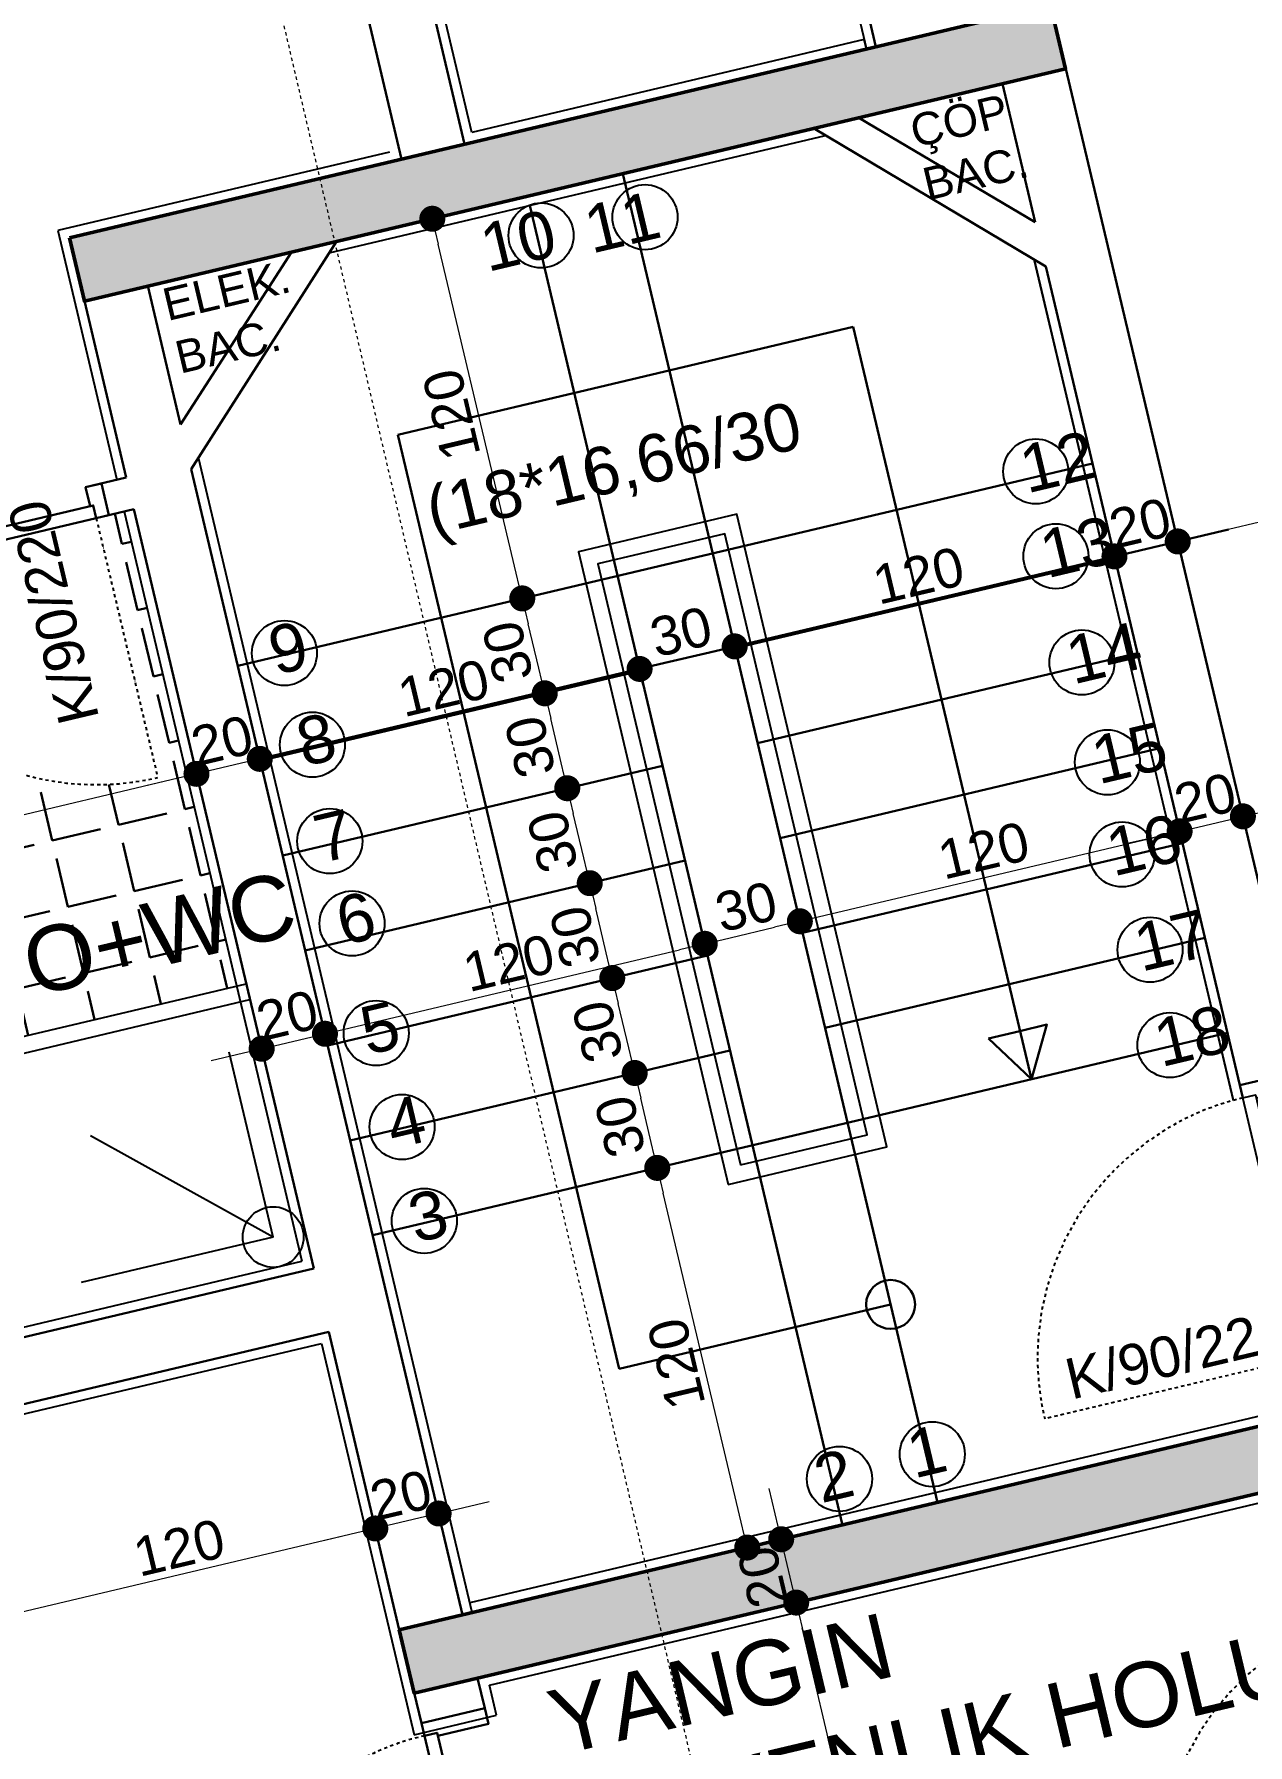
# Model space of a CAD drawing. Header units: millimetres. Extents: x 38129 to 72024, y -56282 to 16512.
# Drawn here: x 40823.5 to 40860.9, y -44534.9 to -44482.3 of the extents above; entities that cross this region are included whole.
import ezdxf

# ---------------------------------------------------------------- set-up
doc = ezdxf.new("R2010")
doc.units = ezdxf.units.MM
doc.linetypes.add('HIDDEN', pattern=[0.375, 0.25, -0.125])
for name, color, linetype, lineweight in [('COLUMN4', 3, 'Continuous', 50), ('DIŞÖLÇÜ', 37, 'Continuous', 0), ('DUVAR', 255, 'Continuous', 30), ('KAPI', 4, 'Continuous', 30), ('M', 210, 'Continuous', 30), ('mahal', 7, 'Continuous', 5), ('pencere+KAPI', 1, 'Continuous', 0), ('TARAMA', 252, 'Continuous', 0), ('ölçü İÇ', 31, 'Continuous', 0)]:
    doc.layers.add(name, color=color, linetype=linetype, lineweight=lineweight)
for name, color, linetype in [('HIDDEN', 1, 'HIDDEN'), ('sıva', 41, 'Continuous'), ('tefriş', 42, 'Continuous')]:
    doc.layers.add(name, color=color, linetype=linetype)
doc.styles.add('icdisolcu_yazi', font='arial.ttf')
doc.styles.get("Standard").update_dxf_attribs({"font": 'arial.ttf'})
doc.styles.add('style1', font='arial.ttf')
doc.dimstyles.new('İç Ölçü', dxfattribs={"dimtxt": 12, "dimasz": 8, "dimexe": 5, "dimexo": 0, "dimgap": 2, "dimtad": 1, "dimdec": 0, "dimzin": 12, "dimdsep": 46, "dimtxsty": 'icdisolcu_yazi', "dimblk": 'DOT', "dimcen": 8, "dimdle": 5, "dimclrd": 256, "dimclre": 256, "dimclrt": 7, "dimadec": 0, "dimazin": 3, "dimtfac": 1, "dimtdec": 0, "dimtix": 1, "dimtmove": 2, "dimatfit": 3, "dimldrblk": 'DOT', "dimfxl": 0, "dimtolj": 1, "dimtzin": 0, "dimlwd": -1, "dimlwe": -1, "dimarcsym": 0})

# ---------------------------------------------------------------- blocks, each defined once
blk = doc.blocks.new('*U12')
for p, q in [((4, 0), (0, 0)), ((86, 0), (90, 0))]:
    blk.add_line(p, q)
blk.add_lwpolyline([(4, 0), (86, 0), (86, -4), (4, -4)], close=True)
for points in [[(0, -20), (5, -20), (5, -4)], [(90, -20), (85, -20), (85, -4)]]:
    blk.add_lwpolyline(points)
at = {"layer": 'DUVAR'}
for p, q in [((0, 0), (0, -20)), ((90, 0), (90, -20))]:
    blk.add_line(p, q, dxfattribs=at)
at = {"layer": 'HIDDEN'}
blk.add_line((4, 0), (4, 82), dxfattribs=at)
blk.add_arc((4, 0), 82, 360, 90, dxfattribs=at)
blk = doc.blocks.new('_Dot')
at = {"color": 0, "lineweight": -2}
blk.add_line((-0.5, 0), (-1, 0), dxfattribs=at)
at = {"color": 0, "lineweight": 30, "const_width": 0.5}
blk.add_lwpolyline([(-0.25, 0, 1), (0.25, 0, 1)], format="xyb", close=True, dxfattribs=at)
blk = doc.blocks.new('*D180')
at = {"layer": 'Defpoints', "color": 0, "transparency": 16777216}
for p in [(37392.48, -18813.76), (37392.48, -18813.76), (37392.48, -18973.76)]:
    blk.add_point(p, dxfattribs=at)
at = {"layer": 'ölçü İÇ', "transparency": 16777216}
for p, q in [((37392.48, -18813.76), (37397.48, -18813.76)), ((37392.48, -18973.76), (37397.48, -18973.76))]:
    blk.add_line(p, q, dxfattribs=at)
at = {"layer": 'ölçü İÇ', "linetype": 'Continuous', "transparency": 16777216}
blk.add_line((37392.48, -18965.76), (37392.48, -18821.76), dxfattribs=at)
at = {"layer": 'ölçü İÇ', "transparency": 16777216, "xscale": 8, "yscale": 8, "zscale": 8}
for p, rotation in [((37392.48, -18813.76), 90), ((37392.48, -18973.76), 270)]:
    blk.add_blockref('_Dot', p, dxfattribs=dict(at, rotation=rotation))
at = {"layer": 'ölçü İÇ', "color": 7, "transparency": 16777216, "insert": (37384.36, -18893.76), "char_height": 12, "attachment_point": 5, "rotation": 90, "style": 'icdisolcu_yazi'}
blk.add_mtext('\\A1;160', dxfattribs=at)
blk = doc.blocks.new('*D181')
at = {"layer": 'Defpoints', "color": 0, "transparency": 16777216}
for p in [(37350.76, -18793.76), (37392.48, -18793.76), (37392.48, -18813.76)]:
    blk.add_point(p, dxfattribs=at)
at = {"layer": 'ölçü İÇ', "linetype": 'Continuous', "transparency": 16777216}
for p, q in [((37392.48, -18785.76), (37392.48, -18777.76)), ((37392.48, -18813.76), (37392.48, -18793.76)), ((37392.48, -18821.76), (37392.48, -18829.76))]:
    blk.add_line(p, q, dxfattribs=at)
at = {"layer": 'ölçü İÇ', "transparency": 16777216}
for p, q in [((37387.48, -18793.76), (37397.48, -18793.76)), ((37392.48, -18813.76), (37397.48, -18813.76))]:
    blk.add_line(p, q, dxfattribs=at)
at = {"layer": 'ölçü İÇ', "transparency": 16777216, "xscale": 8, "yscale": 8, "zscale": 8}
for p, rotation in [((37392.48, -18793.76), 270), ((37392.48, -18813.76), 90)]:
    blk.add_blockref('_Dot', p, dxfattribs=dict(at, rotation=rotation))
at = {"layer": 'ölçü İÇ', "color": 7, "transparency": 16777216, "insert": (37384.36, -18803.76), "char_height": 12, "attachment_point": 5, "rotation": 90, "style": 'icdisolcu_yazi'}
blk.add_mtext('\\A1;20', dxfattribs=at)
blk = doc.blocks.new('*D224')
at = {"layer": 'Defpoints', "color": 0, "transparency": 16777216}
for p in [(37291.81, -18750.03), (37271.81, -18752.05), (37271.81, -18761.76)]:
    blk.add_point(p, dxfattribs=at)
at = {"layer": 'ölçü İÇ', "transparency": 16777216}
for p, q in [((37271.81, -18756.76), (37271.81, -18766.76)), ((37291.81, -18756.76), (37291.81, -18766.76))]:
    blk.add_line(p, q, dxfattribs=at)
at = {"layer": 'ölçü İÇ', "linetype": 'Continuous', "transparency": 16777216}
for p, q in [((37263.81, -18761.76), (37255.81, -18761.76)), ((37291.81, -18761.76), (37271.81, -18761.76)), ((37299.81, -18761.76), (37307.81, -18761.76))]:
    blk.add_line(p, q, dxfattribs=at)
at = {"layer": 'ölçü İÇ', "transparency": 16777216, "xscale": 8, "yscale": 8, "zscale": 8}
blk.add_blockref('_Dot', (37271.81, -18761.76), dxfattribs=at)
at = {"layer": 'ölçü İÇ', "transparency": 16777216, "xscale": 8, "yscale": 8, "zscale": 8, "rotation": 180}
blk.add_blockref('_Dot', (37291.81, -18761.76), dxfattribs=at)
at = {"layer": 'ölçü İÇ', "color": 7, "transparency": 16777216, "insert": (37281.81, -18753.63), "char_height": 12, "attachment_point": 5, "style": 'icdisolcu_yazi'}
blk.add_mtext('\\A1;20', dxfattribs=at)
blk = doc.blocks.new('*D225')
at = {"layer": 'Defpoints', "color": 0, "transparency": 16777216}
for p in [(37271.81, -18752.05), (37151.66, -18761.76), (37151.66, -18761.76)]:
    blk.add_point(p, dxfattribs=at)
at = {"layer": 'ölçü İÇ', "transparency": 16777216}
for p, q in [((37151.66, -18761.76), (37151.66, -18756.76)), ((37271.81, -18756.76), (37271.81, -18766.76))]:
    blk.add_line(p, q, dxfattribs=at)
at = {"layer": 'ölçü İÇ', "linetype": 'Continuous', "transparency": 16777216}
blk.add_line((37263.81, -18761.76), (37159.66, -18761.76), dxfattribs=at)
at = {"layer": 'ölçü İÇ', "transparency": 16777216, "xscale": 8, "yscale": 8, "zscale": 8, "rotation": 180}
blk.add_blockref('_Dot', (37151.66, -18761.76), dxfattribs=at)
at = {"layer": 'ölçü İÇ', "transparency": 16777216, "xscale": 8, "yscale": 8, "zscale": 8}
blk.add_blockref('_Dot', (37271.81, -18761.76), dxfattribs=at)
at = {"layer": 'ölçü İÇ', "color": 7, "transparency": 16777216, "insert": (37211.73, -18753.63), "char_height": 12, "attachment_point": 5, "style": 'icdisolcu_yazi'}
blk.add_mtext('\\A1;120', dxfattribs=at)
blk = doc.blocks.new('*D229')
at = {"layer": 'Defpoints', "color": 0, "transparency": 16777216}
for p in [(37271.81, -18523.24), (37291.81, -18523.76), (37271.81, -18526.67)]:
    blk.add_point(p, dxfattribs=at)
at = {"layer": 'ölçü İÇ', "transparency": 16777216}
for p, q in [((37271.81, -18526.67), (37271.81, -18518.24)), ((37291.81, -18523.76), (37291.81, -18518.24))]:
    blk.add_line(p, q, dxfattribs=at)
at = {"layer": 'ölçü İÇ', "linetype": 'Continuous', "transparency": 16777216}
for p, q in [((37263.81, -18523.24), (37255.81, -18523.24)), ((37291.81, -18523.24), (37271.81, -18523.24)), ((37299.81, -18523.24), (37307.81, -18523.24))]:
    blk.add_line(p, q, dxfattribs=at)
at = {"layer": 'ölçü İÇ', "transparency": 16777216, "xscale": 8, "yscale": 8, "zscale": 8}
blk.add_blockref('_Dot', (37271.81, -18523.24), dxfattribs=at)
at = {"layer": 'ölçü İÇ', "transparency": 16777216, "xscale": 8, "yscale": 8, "zscale": 8, "rotation": 180}
blk.add_blockref('_Dot', (37291.81, -18523.24), dxfattribs=at)
at = {"layer": 'ölçü İÇ', "color": 7, "transparency": 16777216, "insert": (37281.81, -18515.11), "char_height": 12, "attachment_point": 5, "style": 'icdisolcu_yazi'}
blk.add_mtext('\\A1;20', dxfattribs=at)
blk = doc.blocks.new('*D230')
at = {"layer": 'Defpoints', "color": 0, "transparency": 16777216}
for p in [(36871.66, -18523.24), (37271.81, -18526.67), (36871.66, -18557.08)]:
    blk.add_point(p, dxfattribs=at)
at = {"layer": 'ölçü İÇ', "transparency": 16777216}
for p, q in [((36871.66, -18528.24), (36871.66, -18518.24)), ((37271.81, -18526.67), (37271.81, -18518.24))]:
    blk.add_line(p, q, dxfattribs=at)
at = {"layer": 'ölçü İÇ', "linetype": 'Continuous', "transparency": 16777216}
blk.add_line((37263.81, -18523.24), (36879.66, -18523.24), dxfattribs=at)
at = {"layer": 'ölçü İÇ', "transparency": 16777216, "xscale": 8, "yscale": 8, "zscale": 8, "rotation": 180}
blk.add_blockref('_Dot', (36871.66, -18523.24), dxfattribs=at)
at = {"layer": 'ölçü İÇ', "transparency": 16777216, "xscale": 8, "yscale": 8, "zscale": 8}
blk.add_blockref('_Dot', (37271.81, -18523.24), dxfattribs=at)
at = {"layer": 'ölçü İÇ', "color": 7, "transparency": 16777216, "insert": (37071.74, -18515.11), "char_height": 12, "attachment_point": 5, "style": 'icdisolcu_yazi'}
blk.add_mtext('\\A1;400', dxfattribs=at)
blk = doc.blocks.new('*D121')
at = {"layer": 'Defpoints', "color": 0, "transparency": 16777216}
for p in [(37381.72, -18673.83), (37381.72, -18673.83), (37381.72, -18793.83)]:
    blk.add_point(p, dxfattribs=at)
at = {"layer": 'ölçü İÇ', "transparency": 16777216}
for p, q in [((37381.72, -18673.83), (37386.72, -18673.83)), ((37381.72, -18793.83), (37386.72, -18793.83))]:
    blk.add_line(p, q, dxfattribs=at)
at = {"layer": 'ölçü İÇ', "linetype": 'Continuous', "transparency": 16777216}
blk.add_line((37381.72, -18785.83), (37381.72, -18681.83), dxfattribs=at)
at = {"layer": 'ölçü İÇ', "transparency": 16777216, "xscale": 8, "yscale": 8, "zscale": 8}
for p, rotation in [((37381.72, -18673.83), 90), ((37381.72, -18793.83), 270)]:
    blk.add_blockref('_Dot', p, dxfattribs=dict(at, rotation=rotation))
at = {"layer": 'ölçü İÇ', "color": 7, "transparency": 16777216, "insert": (37373.59, -18733.83), "char_height": 12, "attachment_point": 5, "rotation": 90, "style": 'icdisolcu_yazi'}
blk.add_mtext('\\A1;120', dxfattribs=at)
blk = doc.blocks.new('*D122')
at = {"layer": 'Defpoints', "color": 0, "transparency": 16777216}
for p in [(37381.72, -18643.83), (37381.72, -18643.83), (37381.72, -18673.83)]:
    blk.add_point(p, dxfattribs=at)
at = {"layer": 'ölçü İÇ', "transparency": 16777216}
for p, q in [((37381.72, -18643.83), (37386.72, -18643.83)), ((37381.72, -18673.83), (37386.72, -18673.83))]:
    blk.add_line(p, q, dxfattribs=at)
at = {"layer": 'ölçü İÇ', "linetype": 'Continuous', "transparency": 16777216}
blk.add_line((37381.72, -18665.83), (37381.72, -18651.83), dxfattribs=at)
at = {"layer": 'ölçü İÇ', "transparency": 16777216, "xscale": 8, "yscale": 8, "zscale": 8}
for p, rotation in [((37381.72, -18643.83), 90), ((37381.72, -18673.83), 270)]:
    blk.add_blockref('_Dot', p, dxfattribs=dict(at, rotation=rotation))
at = {"layer": 'ölçü İÇ', "color": 7, "transparency": 16777216, "insert": (37373.59, -18658.83), "char_height": 12, "attachment_point": 5, "rotation": 90, "style": 'icdisolcu_yazi'}
blk.add_mtext('\\A1;30', dxfattribs=at)
blk = doc.blocks.new('*D123')
at = {"layer": 'Defpoints', "color": 0, "transparency": 16777216}
for p in [(37381.72, -18613.83), (37381.72, -18613.83), (37381.72, -18643.83)]:
    blk.add_point(p, dxfattribs=at)
at = {"layer": 'ölçü İÇ', "transparency": 16777216}
for p, q in [((37381.72, -18613.83), (37386.72, -18613.83)), ((37381.72, -18643.83), (37386.72, -18643.83))]:
    blk.add_line(p, q, dxfattribs=at)
at = {"layer": 'ölçü İÇ', "linetype": 'Continuous', "transparency": 16777216}
blk.add_line((37381.72, -18635.83), (37381.72, -18621.83), dxfattribs=at)
at = {"layer": 'ölçü İÇ', "transparency": 16777216, "xscale": 8, "yscale": 8, "zscale": 8}
for p, rotation in [((37381.72, -18613.83), 90), ((37381.72, -18643.83), 270)]:
    blk.add_blockref('_Dot', p, dxfattribs=dict(at, rotation=rotation))
at = {"layer": 'ölçü İÇ', "color": 7, "transparency": 16777216, "insert": (37373.59, -18628.83), "char_height": 12, "attachment_point": 5, "rotation": 90, "style": 'icdisolcu_yazi'}
blk.add_mtext('\\A1;30', dxfattribs=at)
blk = doc.blocks.new('*D124')
at = {"layer": 'Defpoints', "color": 0, "transparency": 16777216}
for p in [(37381.72, -18583.83), (37381.72, -18583.83), (37381.72, -18613.83)]:
    blk.add_point(p, dxfattribs=at)
at = {"layer": 'ölçü İÇ', "transparency": 16777216}
for p, q in [((37381.72, -18583.83), (37386.72, -18583.83)), ((37381.72, -18613.83), (37386.72, -18613.83))]:
    blk.add_line(p, q, dxfattribs=at)
at = {"layer": 'ölçü İÇ', "linetype": 'Continuous', "transparency": 16777216}
blk.add_line((37381.72, -18605.83), (37381.72, -18591.83), dxfattribs=at)
at = {"layer": 'ölçü İÇ', "transparency": 16777216, "xscale": 8, "yscale": 8, "zscale": 8}
for p, rotation in [((37381.72, -18583.83), 90), ((37381.72, -18613.83), 270)]:
    blk.add_blockref('_Dot', p, dxfattribs=dict(at, rotation=rotation))
at = {"layer": 'ölçü İÇ', "color": 7, "transparency": 16777216, "insert": (37373.59, -18598.83), "char_height": 12, "attachment_point": 5, "rotation": 90, "style": 'icdisolcu_yazi'}
blk.add_mtext('\\A1;30', dxfattribs=at)
blk = doc.blocks.new('*D125')
at = {"layer": 'Defpoints', "color": 0, "transparency": 16777216}
for p in [(37381.72, -18553.83), (37381.72, -18553.83), (37381.72, -18583.83)]:
    blk.add_point(p, dxfattribs=at)
at = {"layer": 'ölçü İÇ', "transparency": 16777216}
for p, q in [((37381.72, -18553.83), (37386.72, -18553.83)), ((37381.72, -18583.83), (37386.72, -18583.83))]:
    blk.add_line(p, q, dxfattribs=at)
at = {"layer": 'ölçü İÇ', "linetype": 'Continuous', "transparency": 16777216}
blk.add_line((37381.72, -18575.83), (37381.72, -18561.83), dxfattribs=at)
at = {"layer": 'ölçü İÇ', "transparency": 16777216, "xscale": 8, "yscale": 8, "zscale": 8}
for p, rotation in [((37381.72, -18553.83), 90), ((37381.72, -18583.83), 270)]:
    blk.add_blockref('_Dot', p, dxfattribs=dict(at, rotation=rotation))
at = {"layer": 'ölçü İÇ', "color": 7, "transparency": 16777216, "insert": (37373.59, -18568.83), "char_height": 12, "attachment_point": 5, "rotation": 90, "style": 'icdisolcu_yazi'}
blk.add_mtext('\\A1;30', dxfattribs=at)
blk = doc.blocks.new('*D126')
at = {"layer": 'Defpoints', "color": 0, "transparency": 16777216}
for p in [(37381.72, -18523.83), (37381.72, -18523.83), (37381.72, -18553.83)]:
    blk.add_point(p, dxfattribs=at)
at = {"layer": 'ölçü İÇ', "transparency": 16777216}
for p, q in [((37381.72, -18523.83), (37386.72, -18523.83)), ((37381.72, -18553.83), (37386.72, -18553.83))]:
    blk.add_line(p, q, dxfattribs=at)
at = {"layer": 'ölçü İÇ', "linetype": 'Continuous', "transparency": 16777216}
blk.add_line((37381.72, -18545.83), (37381.72, -18531.83), dxfattribs=at)
at = {"layer": 'ölçü İÇ', "transparency": 16777216, "xscale": 8, "yscale": 8, "zscale": 8}
for p, rotation in [((37381.72, -18523.83), 90), ((37381.72, -18553.83), 270)]:
    blk.add_blockref('_Dot', p, dxfattribs=dict(at, rotation=rotation))
at = {"layer": 'ölçü İÇ', "color": 7, "transparency": 16777216, "insert": (37373.59, -18538.83), "char_height": 12, "attachment_point": 5, "rotation": 90, "style": 'icdisolcu_yazi'}
blk.add_mtext('\\A1;30', dxfattribs=at)
blk = doc.blocks.new('*D127')
at = {"layer": 'Defpoints', "color": 0, "transparency": 16777216}
for p in [(37381.72, -18493.83), (37381.72, -18493.83), (37381.72, -18523.83)]:
    blk.add_point(p, dxfattribs=at)
at = {"layer": 'ölçü İÇ', "transparency": 16777216}
for p, q in [((37381.72, -18493.83), (37386.72, -18493.83)), ((37381.72, -18523.83), (37386.72, -18523.83))]:
    blk.add_line(p, q, dxfattribs=at)
at = {"layer": 'ölçü İÇ', "linetype": 'Continuous', "transparency": 16777216}
blk.add_line((37381.72, -18515.83), (37381.72, -18501.83), dxfattribs=at)
at = {"layer": 'ölçü İÇ', "transparency": 16777216, "xscale": 8, "yscale": 8, "zscale": 8}
for p, rotation in [((37381.72, -18493.83), 90), ((37381.72, -18523.83), 270)]:
    blk.add_blockref('_Dot', p, dxfattribs=dict(at, rotation=rotation))
at = {"layer": 'ölçü İÇ', "color": 7, "transparency": 16777216, "insert": (37373.59, -18508.83), "char_height": 12, "attachment_point": 5, "rotation": 90, "style": 'icdisolcu_yazi'}
blk.add_mtext('\\A1;30', dxfattribs=at)
blk = doc.blocks.new('*D128')
at = {"layer": 'Defpoints', "color": 0, "transparency": 16777216}
for p in [(37381.72, -18373.83), (37381.72, -18373.83), (37381.72, -18493.83)]:
    blk.add_point(p, dxfattribs=at)
at = {"layer": 'ölçü İÇ', "transparency": 16777216}
for p, q in [((37381.72, -18373.83), (37386.72, -18373.83)), ((37381.72, -18493.83), (37386.72, -18493.83))]:
    blk.add_line(p, q, dxfattribs=at)
at = {"layer": 'ölçü İÇ', "linetype": 'Continuous', "transparency": 16777216}
blk.add_line((37381.72, -18485.83), (37381.72, -18381.83), dxfattribs=at)
at = {"layer": 'ölçü İÇ', "transparency": 16777216, "xscale": 8, "yscale": 8, "zscale": 8}
for p, rotation in [((37381.72, -18373.83), 90), ((37381.72, -18493.83), 270)]:
    blk.add_blockref('_Dot', p, dxfattribs=dict(at, rotation=rotation))
at = {"layer": 'ölçü İÇ', "color": 7, "transparency": 16777216, "insert": (37373.59, -18433.83), "char_height": 12, "attachment_point": 5, "rotation": 90, "style": 'icdisolcu_yazi'}
blk.add_mtext('\\A1;120', dxfattribs=at)
blk = doc.blocks.new('*D129')
at = {"layer": 'Defpoints', "color": 0, "transparency": 16777216}
for p in [(37271.82, -18610.13), (37291.82, -18610.13), (37291.82, -18610.13)]:
    blk.add_point(p, dxfattribs=at)
at = {"layer": 'ölçü İÇ', "transparency": 16777216}
for p, q in [((37291.82, -18610.13), (37291.82, -18605.13)), ((37271.82, -18610.13), (37271.82, -18615.13))]:
    blk.add_line(p, q, dxfattribs=at)
at = {"layer": 'ölçü İÇ', "linetype": 'Continuous', "transparency": 16777216}
for p, q in [((37263.82, -18610.13), (37255.82, -18610.13)), ((37271.82, -18610.13), (37291.82, -18610.13)), ((37299.82, -18610.13), (37307.82, -18610.13))]:
    blk.add_line(p, q, dxfattribs=at)
at = {"layer": 'ölçü İÇ', "transparency": 16777216, "xscale": 8, "yscale": 8, "zscale": 8}
blk.add_blockref('_Dot', (37271.82, -18610.13), dxfattribs=at)
at = {"layer": 'ölçü İÇ', "transparency": 16777216, "xscale": 8, "yscale": 8, "zscale": 8, "rotation": 180}
blk.add_blockref('_Dot', (37291.82, -18610.13), dxfattribs=at)
at = {"layer": 'ölçü İÇ', "color": 7, "transparency": 16777216, "insert": (37281.82, -18602), "char_height": 12, "attachment_point": 5, "style": 'icdisolcu_yazi'}
blk.add_mtext('\\A1;20', dxfattribs=at)
blk = doc.blocks.new('*D130')
at = {"layer": 'Defpoints', "color": 0, "transparency": 16777216}
for p in [(37291.82, -18610.13), (37411.82, -18610.13), (37411.82, -18610.13)]:
    blk.add_point(p, dxfattribs=at)
at = {"layer": 'ölçü İÇ', "transparency": 16777216}
for p, q in [((37291.82, -18610.13), (37291.82, -18615.13)), ((37411.82, -18610.13), (37411.82, -18615.13))]:
    blk.add_line(p, q, dxfattribs=at)
at = {"layer": 'ölçü İÇ', "linetype": 'Continuous', "transparency": 16777216}
blk.add_line((37299.82, -18610.13), (37403.82, -18610.13), dxfattribs=at)
at = {"layer": 'ölçü İÇ', "transparency": 16777216, "xscale": 8, "yscale": 8, "zscale": 8, "rotation": 180}
blk.add_blockref('_Dot', (37291.82, -18610.13), dxfattribs=at)
at = {"layer": 'ölçü İÇ', "transparency": 16777216, "xscale": 8, "yscale": 8, "zscale": 8}
blk.add_blockref('_Dot', (37411.82, -18610.13), dxfattribs=at)
at = {"layer": 'ölçü İÇ', "color": 7, "transparency": 16777216, "insert": (37351.82, -18602), "char_height": 12, "attachment_point": 5, "style": 'icdisolcu_yazi'}
blk.add_mtext('\\A1;120', dxfattribs=at)
blk = doc.blocks.new('*D131')
at = {"layer": 'Defpoints', "color": 0, "transparency": 16777216}
for p in [(37411.82, -18610.13), (37441.88, -18610.13), (37441.88, -18610.13)]:
    blk.add_point(p, dxfattribs=at)
at = {"layer": 'ölçü İÇ', "transparency": 16777216}
for p, q in [((37411.82, -18610.13), (37411.82, -18615.13)), ((37441.88, -18610.13), (37441.88, -18615.13))]:
    blk.add_line(p, q, dxfattribs=at)
at = {"layer": 'ölçü İÇ', "linetype": 'Continuous', "transparency": 16777216}
blk.add_line((37419.82, -18610.13), (37433.88, -18610.13), dxfattribs=at)
at = {"layer": 'ölçü İÇ', "transparency": 16777216, "xscale": 8, "yscale": 8, "zscale": 8, "rotation": 180}
blk.add_blockref('_Dot', (37411.82, -18610.13), dxfattribs=at)
at = {"layer": 'ölçü İÇ', "transparency": 16777216, "xscale": 8, "yscale": 8, "zscale": 8}
blk.add_blockref('_Dot', (37441.88, -18610.13), dxfattribs=at)
at = {"layer": 'ölçü İÇ', "color": 7, "transparency": 16777216, "insert": (37426.85, -18602), "char_height": 12, "attachment_point": 5, "style": 'icdisolcu_yazi'}
blk.add_mtext('\\A1;30', dxfattribs=at)
blk = doc.blocks.new('*D132')
at = {"layer": 'Defpoints', "color": 0, "transparency": 16777216}
for p in [(37441.88, -18610.13), (37561.88, -18610.13), (37561.88, -18610.13)]:
    blk.add_point(p, dxfattribs=at)
at = {"layer": 'ölçü İÇ', "transparency": 16777216}
for p, q in [((37561.88, -18610.13), (37561.88, -18605.13)), ((37441.88, -18610.13), (37441.88, -18615.13))]:
    blk.add_line(p, q, dxfattribs=at)
at = {"layer": 'ölçü İÇ', "linetype": 'Continuous', "transparency": 16777216}
blk.add_line((37449.88, -18610.13), (37553.88, -18610.13), dxfattribs=at)
at = {"layer": 'ölçü İÇ', "transparency": 16777216, "xscale": 8, "yscale": 8, "zscale": 8, "rotation": 180}
blk.add_blockref('_Dot', (37441.88, -18610.13), dxfattribs=at)
at = {"layer": 'ölçü İÇ', "transparency": 16777216, "xscale": 8, "yscale": 8, "zscale": 8}
blk.add_blockref('_Dot', (37561.88, -18610.13), dxfattribs=at)
at = {"layer": 'ölçü İÇ', "color": 7, "transparency": 16777216, "insert": (37501.88, -18602), "char_height": 12, "attachment_point": 5, "style": 'icdisolcu_yazi'}
blk.add_mtext('\\A1;120', dxfattribs=at)
blk = doc.blocks.new('*D133')
at = {"layer": 'Defpoints', "color": 0, "transparency": 16777216}
for p in [(37561.88, -18610.13), (37581.88, -18610.13), (37581.88, -18610.13)]:
    blk.add_point(p, dxfattribs=at)
at = {"layer": 'ölçü İÇ', "transparency": 16777216}
for p, q in [((37581.88, -18610.13), (37581.88, -18605.13)), ((37561.88, -18610.13), (37561.88, -18615.13))]:
    blk.add_line(p, q, dxfattribs=at)
at = {"layer": 'ölçü İÇ', "linetype": 'Continuous', "transparency": 16777216}
for p, q in [((37553.88, -18610.13), (37545.88, -18610.13)), ((37561.88, -18610.13), (37581.88, -18610.13)), ((37589.88, -18610.13), (37597.88, -18610.13))]:
    blk.add_line(p, q, dxfattribs=at)
at = {"layer": 'ölçü İÇ', "transparency": 16777216, "xscale": 8, "yscale": 8, "zscale": 8}
blk.add_blockref('_Dot', (37561.88, -18610.13), dxfattribs=at)
at = {"layer": 'ölçü İÇ', "transparency": 16777216, "xscale": 8, "yscale": 8, "zscale": 8, "rotation": 180}
blk.add_blockref('_Dot', (37581.88, -18610.13), dxfattribs=at)
at = {"layer": 'ölçü İÇ', "color": 7, "transparency": 16777216, "insert": (37571.88, -18602), "char_height": 12, "attachment_point": 5, "style": 'icdisolcu_yazi'}
blk.add_mtext('\\A1;20', dxfattribs=at)
blk = doc.blocks.new('wertertw')
at = {"layer": 'TARAMA', "lineweight": -3}
h = blk.add_hatch(dxfattribs=at)
h.set_pattern_fill('ANSI33', color=256, scale=2.5, style=0)
h.set_pattern_definition([(45, (-86643.698, -32547.66), (-11.2253202, 11.2253202), []), (45, (-86632.472, -32547.66), (-11.2253202, 11.2253202), [7.9375, -3.96875])])
h.paths.add_polyline_path([(-616.25, 351.94), (-616.25, -88.06), (-306.25, -88.06), (-306.25, -68.06), (-596.25, -68.06), (-596.25, 331.94), (-306.25, 331.94), (-306.25, 351.94)])
h.paths.add_polyline_path([(38.75, -338.06), (78.75, -338.06), (78.75, -378.06), (38.75, -378.06)])
h.paths.add_polyline_path([(-471.25, -318.06), (-441.25, -318.06), (-441.25, -378.06), (-471.25, -378.06)])
h.paths.add_polyline_path([(-961.25, -318.06), (-931.25, -318.06), (-931.25, -378.06), (-961.25, -378.06)])
h.paths.add_polyline_path([(343.75, -163.06), (413.75, -163.06), (413.75, -198.06), (343.75, -198.06)])
h.paths.add_polyline_path([(8.75, -163.06), (78.75, -163.06), (78.75, -198.06), (8.75, -198.06)])
h.paths.add_polyline_path([(-1036.25, -148.06), (-906.25, -148.06), (-906.25, -178.06), (-1036.25, -178.06)])
h.paths.add_polyline_path([(-976.25, 256.94), (-916.25, 256.94), (-916.25, 226.94), (-976.25, 226.94)])
h.paths.add_polyline_path([(343.75, 459.44), (413.75, 459.44), (413.75, 424.44), (343.75, 424.44)])
h.paths.add_polyline_path([(8.75, 459.44), (78.75, 459.44), (78.75, 424.44), (8.75, 424.44)])
h.paths.add_polyline_path([(-616.25, 531.94), (-306.25, 531.94), (-306.25, 511.94), (-616.25, 511.94)])
h.paths.add_polyline_path([(-976.25, 656.94), (-916.25, 656.94), (-916.25, 626.94), (-976.25, 626.94)])
h.paths.add_polyline_path([(-616.25, 971.94), (-306.25, 971.94), (-306.25, 951.94), (-616.25, 951.94)])
h.paths.add_polyline_path([(343.75, 1081.94), (413.75, 1081.94), (413.75, 1046.94), (343.75, 1046.94)])
h.paths.add_polyline_path([(8.75, 1081.94), (78.75, 1081.94), (78.75, 1046.94), (8.75, 1046.94)])
h.paths.add_polyline_path([(-1036.25, 1061.94), (-906.25, 1061.94), (-906.25, 1031.94), (-1036.25, 1031.94)])
h.paths.add_polyline_path([(-931.25, 1286.94), (-901.25, 1286.94), (-901.25, 1226.94), (-931.25, 1226.94)])
h.paths.add_polyline_path([(68.75, 1332.04), (108.75, 1332.04), (108.75, 1292.04), (68.75, 1292.04)])
h.paths.add_polyline_path([(-511.25, 1332.04), (-481.25, 1332.04), (-481.25, 1252.04), (-511.25, 1252.04)])
at = {"layer": 'COLUMN4', "color": 3}
for points in [[(-616.25, 971.94), (-306.25, 971.94), (-306.25, 951.94), (-616.25, 951.94)], [(-616.25, 531.94), (-306.25, 531.94), (-306.25, 511.94), (-616.25, 511.94)]]:
    blk.add_lwpolyline(points, close=True, dxfattribs=at)
blk = doc.blocks.new('*D109')
at = {"layer": 'Defpoints', "color": 0, "transparency": 16777216}
for p in [(37581.87, -18523.07), (37581.87, -18523.24), (37701.66, -18524.67)]:
    blk.add_point(p, dxfattribs=at)
at = {"layer": 'ölçü İÇ', "transparency": 16777216}
for p, q in [((37701.66, -18524.67), (37701.66, -18518.24)), ((37581.87, -18523.07), (37581.87, -18528.24))]:
    blk.add_line(p, q, dxfattribs=at)
at = {"layer": 'ölçü İÇ', "linetype": 'Continuous', "transparency": 16777216}
blk.add_line((37693.66, -18523.24), (37589.87, -18523.24), dxfattribs=at)
at = {"layer": 'ölçü İÇ', "transparency": 16777216, "xscale": 8, "yscale": 8, "zscale": 8, "rotation": 180}
blk.add_blockref('_Dot', (37581.87, -18523.24), dxfattribs=at)
at = {"layer": 'ölçü İÇ', "transparency": 16777216, "xscale": 8, "yscale": 8, "zscale": 8}
blk.add_blockref('_Dot', (37701.66, -18523.24), dxfattribs=at)
at = {"layer": 'ölçü İÇ', "color": 7, "transparency": 16777216, "insert": (37641.77, -18515.11), "char_height": 12, "attachment_point": 5, "style": 'icdisolcu_yazi'}
blk.add_mtext('\\A1;120', dxfattribs=at)
blk = doc.blocks.new('*D110')
at = {"layer": 'Defpoints', "color": 0, "transparency": 16777216}
for p in [(37561.88, -18523.24), (37561.88, -18523.83), (37581.87, -18523.07)]:
    blk.add_point(p, dxfattribs=at)
at = {"layer": 'M', "transparency": 16777216}
for p, q in [((37561.88, -18523.83), (37561.88, -18518.24)), ((37581.87, -18523.07), (37581.87, -18528.24))]:
    blk.add_line(p, q, dxfattribs=at)
at = {"layer": 'M', "linetype": 'Continuous', "transparency": 16777216}
for p, q in [((37553.88, -18523.24), (37545.88, -18523.24)), ((37581.87, -18523.24), (37561.88, -18523.24)), ((37589.87, -18523.24), (37597.87, -18523.24))]:
    blk.add_line(p, q, dxfattribs=at)
at = {"layer": 'M', "transparency": 16777216, "xscale": 8, "yscale": 8, "zscale": 8}
blk.add_blockref('_Dot', (37561.88, -18523.24), dxfattribs=at)
at = {"layer": 'M', "transparency": 16777216, "xscale": 8, "yscale": 8, "zscale": 8, "rotation": 180}
blk.add_blockref('_Dot', (37581.87, -18523.24), dxfattribs=at)
at = {"layer": 'M', "color": 7, "transparency": 16777216, "insert": (37571.88, -18515.11), "char_height": 12, "attachment_point": 5, "style": 'icdisolcu_yazi'}
blk.add_mtext('\\A1;20', dxfattribs=at)
blk = doc.blocks.new('*D111')
at = {"layer": 'Defpoints', "color": 0, "transparency": 16777216}
for p in [(37441.88, -18515.91), (37441.88, -18523.24), (37561.88, -18523.83)]:
    blk.add_point(p, dxfattribs=at)
at = {"layer": 'M', "transparency": 16777216}
for p, q in [((37441.88, -18518.24), (37441.88, -18528.24)), ((37561.88, -18523.83), (37561.88, -18518.24))]:
    blk.add_line(p, q, dxfattribs=at)
at = {"layer": 'M', "linetype": 'Continuous', "transparency": 16777216}
blk.add_line((37553.88, -18523.24), (37449.88, -18523.24), dxfattribs=at)
at = {"layer": 'M', "transparency": 16777216, "xscale": 8, "yscale": 8, "zscale": 8, "rotation": 180}
blk.add_blockref('_Dot', (37441.88, -18523.24), dxfattribs=at)
at = {"layer": 'M', "transparency": 16777216, "xscale": 8, "yscale": 8, "zscale": 8}
blk.add_blockref('_Dot', (37561.88, -18523.24), dxfattribs=at)
at = {"layer": 'M', "color": 7, "transparency": 16777216, "insert": (37501.88, -18515.11), "char_height": 12, "attachment_point": 5, "style": 'icdisolcu_yazi'}
blk.add_mtext('\\A1;120', dxfattribs=at)
blk = doc.blocks.new('*D112')
at = {"layer": 'Defpoints', "color": 0, "transparency": 16777216}
for p in [(37411.82, -18511.63), (37441.88, -18515.91), (37411.82, -18523.24)]:
    blk.add_point(p, dxfattribs=at)
at = {"layer": 'M', "transparency": 16777216}
for p, q in [((37411.82, -18518.24), (37411.82, -18528.24)), ((37441.88, -18518.24), (37441.88, -18528.24))]:
    blk.add_line(p, q, dxfattribs=at)
at = {"layer": 'M', "linetype": 'Continuous', "transparency": 16777216}
blk.add_line((37433.88, -18523.24), (37419.82, -18523.24), dxfattribs=at)
at = {"layer": 'M', "transparency": 16777216, "xscale": 8, "yscale": 8, "zscale": 8, "rotation": 180}
blk.add_blockref('_Dot', (37411.82, -18523.24), dxfattribs=at)
at = {"layer": 'M', "transparency": 16777216, "xscale": 8, "yscale": 8, "zscale": 8}
blk.add_blockref('_Dot', (37441.88, -18523.24), dxfattribs=at)
at = {"layer": 'M', "color": 7, "transparency": 16777216, "insert": (37426.85, -18515.1), "char_height": 12, "attachment_point": 5, "style": 'icdisolcu_yazi'}
blk.add_mtext('\\A1;30', dxfattribs=at)
blk = doc.blocks.new('*D113')
at = {"layer": 'Defpoints', "color": 0, "transparency": 16777216}
for p in [(37291.81, -18506.69), (37411.82, -18511.63), (37291.81, -18523.24)]:
    blk.add_point(p, dxfattribs=at)
at = {"layer": 'M', "transparency": 16777216}
for p, q in [((37291.81, -18518.24), (37291.81, -18528.24)), ((37411.82, -18518.24), (37411.82, -18528.24))]:
    blk.add_line(p, q, dxfattribs=at)
at = {"layer": 'M', "linetype": 'Continuous', "transparency": 16777216}
blk.add_line((37403.82, -18523.24), (37299.81, -18523.24), dxfattribs=at)
at = {"layer": 'M', "transparency": 16777216, "xscale": 8, "yscale": 8, "zscale": 8, "rotation": 180}
blk.add_blockref('_Dot', (37291.81, -18523.24), dxfattribs=at)
at = {"layer": 'M', "transparency": 16777216, "xscale": 8, "yscale": 8, "zscale": 8}
blk.add_blockref('_Dot', (37411.82, -18523.24), dxfattribs=at)
at = {"layer": 'M', "color": 7, "transparency": 16777216, "insert": (37351.82, -18515.11), "char_height": 12, "attachment_point": 5, "style": 'icdisolcu_yazi'}
blk.add_mtext('\\A1;120', dxfattribs=at)
blk = doc.blocks.new('*U39')
for p, q in [((4, 0), (0, 0)), ((86, 0), (90, 0))]:
    blk.add_line(p, q)
blk.add_lwpolyline([(4, 0), (86, 0), (86, -4), (4, -4)], close=True)
for points in [[(0, -10), (5, -10), (5, -4)], [(90, -10), (85, -10), (85, -4)]]:
    blk.add_lwpolyline(points)
at = {"layer": 'DUVAR'}
for p, q in [((0, 0), (0, -10)), ((90, 0), (90, -10))]:
    blk.add_line(p, q, dxfattribs=at)
at = {"layer": 'HIDDEN'}
blk.add_line((4, 0), (4, 82), dxfattribs=at)
blk.add_arc((4, 0), 82, 360, 90, dxfattribs=at)
blk = doc.blocks.new('RTY45TGDFGS')
at = {"layer": 'M'}
h = blk.add_hatch(dxfattribs=at)
h.set_pattern_fill('ANGLE', color=256, scale=3)
h.set_pattern_definition([(0, (0, -4343.514), (0, 20.955), [15.24, -5.715]), (90, (0, -4343.514), (-20.955, 1e-15), [15.24, -5.715])])
h.paths.add_polyline_path([(37177.94, -18439.58), (37176.94, -18439.58), (37176.94, -18442.58), (37124.81, -18442.58), (37124.81, -18468.62), (37157.18, -18468.62, -0.414214), (37160.78, -18472.22), (37160.78, -18513.02, -0.414214), (37157.18, -18516.62), (37124.81, -18516.62), (37124.81, -18539.48), (37173.63, -18539.48, -0.320013), (37175.52, -18540.83, -0.178212), (37175.52, -18572.13, -0.320013), (37173.63, -18573.48), (37124.81, -18573.48), (37124.81, -18589.58), (37268.81, -18589.58), (37268.81, -18439.58), (37259.94, -18439.58), (37259.94, -18521.58, -0.414214)])
h.paths.add_polyline_path([(37123.9, -18589.65), (37294.58, -18589.65), (37294.58, -18548.43), (37123.9, -18548.43)], flags=9)
at = {"layer": 'DUVAR'}
for p, q in [((37376.79, -18072.72), (37376.75, -18353.83)), ((37396.74, -18173.83), (37396.65, -18353.83)), ((37526.65, -18173.83), (37526.65, -18353.83)), ((37396.65, -18353.83), (37506.87, -18353.76)), ((37291.81, -18417.57), (37291.81, -18373.76)), ((37337.23, -18373.83), (37291.81, -18417.57)), ((37351.45, -18373.83), (37291.81, -18431.63)), ((37350.85, -18373.76), (37502.17, -18373.76)), ((37502.17, -18373.76), (37561.88, -18431.62)), ((37506.86, -18373.76), (37506.87, -18373.76)), ((37516.48, -18373.83), (37561.88, -18417.56)), ((37258.94, -18429.58), (37271.81, -18429.58)), ((37291.81, -18699.9), (37291.81, -18431.63)), ((37259.94, -18439.58), (37271.81, -18439.58)), ((37121.81, -18679.58), (37271.81, -18679.58)), ((37271.81, -18699.58), (36971.66, -18699.58)), ((37271.81, -18793.76), (37561.87, -18793.76)), ((37346.82, -18793.83), (37506.88, -18793.83)), ((37346.81, -18813.76), (37506.87, -18813.76))]:
    blk.add_line(p, q, dxfattribs=at)
for points in [[(37581.87, -18695.39), (37581.87, -18363.67)], [(37271.81, -18429.58), (37271.81, -18373.76)], [(37561.87, -18417.55), (37561.87, -18373.83)], [(37561.87, -18694.39), (37561.87, -18431.61)], [(37271.81, -18679.58), (37271.81, -18439.58)], [(37271.81, -18793.76), (37271.81, -18699.58)], [(37291.81, -18793.76), (37291.81, -18699.9)], [(37271.81, -18823.26), (37271.81, -18813.76)], [(37291.81, -18823.26), (37291.81, -18813.76)]]:
    blk.add_lwpolyline(points, dxfattribs=at)
at = {"layer": 'M'}
for p, q in [((37411.82, -18376.76), (37411.82, -18793.83)), ((37499.94, -18436), (37356.08, -18436)), ((37356.08, -18436), (37356.08, -18731.23)), ((37499.94, -18673.83), (37499.94, -18436)), ((37291.82, -18493.83), (37561.88, -18493.83)), ((37291.82, -18523.83), (37411.82, -18523.83)), ((37441.88, -18523.83), (37561.88, -18523.83)), ((37291.82, -18553.83), (37411.82, -18553.83)), ((37441.88, -18553.83), (37561.88, -18553.83)), ((37291.82, -18583.83), (37411.82, -18583.83)), ((37441.88, -18583.83), (37561.88, -18583.83)), ((37291.82, -18613.83), (37411.82, -18613.83)), ((37291.82, -18613.83), (37411.82, -18613.83)), ((37441.88, -18613.83), (37561.88, -18613.83)), ((37441.88, -18613.83), (37561.88, -18613.83)), ((37291.82, -18643.83), (37411.82, -18643.83)), ((37441.88, -18643.83), (37561.88, -18643.83)), ((37499.94, -18673.83), (37490.03, -18658.57)), ((37490.03, -18658.57), (37499.94, -18658.57)), ((37291.82, -18673.83), (37561.88, -18673.83)), ((37356.08, -18731.23), (37441.88, -18731.23))]:
    blk.add_line(p, q, dxfattribs=at)
for points in [[(37441.88, -18373.83), (37441.88, -18793.83)], [(37499.94, -18673.83), (37508.49, -18658.57), (37499.94, -18658.57)]]:
    blk.add_lwpolyline(points, dxfattribs=at)
blk.add_circle((37441.88, -18731.23), 7.53, dxfattribs=at)
at = {"layer": 'pencere+KAPI', "linetype": 'HIDDEN'}
blk.add_line((37352.51, -17541.6), (37347.77, -19923.25), dxfattribs=at)
at = {"layer": 'sıva'}
for p, q in [((37399.65, -18350.83), (37399.74, -18173.83)), ((37373.65, -18350.83), (37268.81, -18350.76)), ((37268.81, -18350.76), (37268.81, -18429.58)), ((37348.43, -18376.76), (37505.27, -18376.76)), ((37294.81, -18793.76), (37294.81, -18428.72)), ((37558.87, -18428.7), (37558.87, -18694.44)), ((37268.81, -18439.58), (37268.81, -18676.58)), ((36934.66, -18702.58), (37268.81, -18702.58)), ((37268.81, -18702.58), (37268.81, -18826.26)), ((37558.34, -18790.76), (37294.81, -18790.76)), ((37294.81, -18826.26), (37294.81, -18816.76)), ((37294.81, -18816.76), (37558.87, -18816.76)), ((37268.81, -18826.26), (37294.81, -18826.26))]:
    blk.add_line(p, q, dxfattribs=at)
for points in [[(37533.02, -18150.83), (37519.27, -18150.83), (37516.27, -18150.83), (37516.27, -18173.83), (37516.27, -18176.83), (37526.65, -18176.83), (37523.65, -18176.83), (37523.65, -18353.83), (37523.65, -18350.83), (37399.65, -18350.77)], [(37124.81, -18386.77), (37124.81, -18426.58), (37173.94, -18426.58), (37176.94, -18426.58), (37176.94, -18439.58), (37176.94, -18442.58), (37121.81, -18442.58), (37124.81, -18442.58), (37124.81, -18676.58), (37268.81, -18676.58)], [(37558.88, -18694.44), (37558.88, -18428.71)]]:
    blk.add_lwpolyline(points, dxfattribs=at)
at = {"layer": 'tefriş'}
for p, q in [((37121.81, -18589.58), (37271.81, -18589.58)), ((37121.81, -18594.58), (37271.81, -18594.58)), ((37261.91, -18667.29), (37261.91, -18608.82)), ((37261.91, -18667.29), (37214.42, -18624.02)), ((37261.91, -18667.29), (37201.29, -18667.29))]:
    blk.add_line(p, q, dxfattribs=at)
for points in [[(37401.82, -18683.83), (37451.88, -18683.83), (37451.88, -18483.83), (37401.82, -18483.83)], [(37406.82, -18678.83), (37446.88, -18678.83), (37446.88, -18488.83), (37406.82, -18488.83)]]:
    blk.add_lwpolyline(points, close=True, dxfattribs=at)
for centre, radius in [((37413.07, -18386.54), 10), ((37445.47, -18388.43), 10), ((37306.68, -18493.31), 10), ((37544.37, -18492.21), 10), ((37308.57, -18522.73), 10), ((37544.37, -18519.04), 10), ((37306.93, -18552.83), 10), ((37544.64, -18552.65), 10), ((37307.74, -18579.04), 10), ((37545.18, -18584.36), 10), ((37543.02, -18612.97), 10), ((37307.2, -18613.55), 10), ((37308.28, -18643.5), 10), ((37544.64, -18643.46), 10), ((37261.91, -18667.29), 9.33), ((37308.28, -18673.18), 10), ((37543.83, -18673.41), 10), ((37414.2, -18779.83), 10), ((37443.72, -18779.02), 10)]:
    blk.add_circle(centre, radius, dxfattribs=at)
at = {"layer": 'DIŞÖLÇÜ'}
blk.add_blockref('wertertw', (37888.04, -19325.78), dxfattribs=at)
at = {"layer": 'KAPI'}
for name, p, rotation in [('*U39', (37263.94, -18439.58), 180.000000000002), ('*U12', (37271.81, -18913.26), 90), ('*U12', (37561.87, -18943.26), 90)]:
    blk.add_blockref(name, p, dxfattribs=dict(at, rotation=rotation))
at = {"layer": 'sıva', "rotation": 89.9999999999584}
blk.add_blockref('*U12', (37561.88, -18780.39), dxfattribs=at)
at = {"layer": 'mahal', "char_height": 10, "width": 125.1716, "attachment_point": 1}
for s, insert in [('ELEK. \\PBAC.', (37295.24, -18375.7)), ('ÇÖP \\PBAC.', (37531.16, -18376.84))]:
    blk.add_mtext(s, dxfattribs=dict(at, insert=insert))
at = {"layer": 'mahal', "char_height": 20, "attachment_point": 1}
for s, insert in [('BANYO+WC', (37130.94, -18558.37)), ('YANGIN GUVENLIK HOLU', (37310.68, -18822.73))]:
    blk.add_mtext_dynamic_manual_height_columns(s, width=250.3432, gutter_width=12.5, heights=[0], dxfattribs=dict(at, insert=insert))
at = {"layer": 'pencere+KAPI', "char_height": 12.5, "width": 27.0954, "style": 'style1'}
for insert, attachment_point, rotation in [((37234.21, -18499.68), 1, 90), ((37489.2, -18772.74), 7, 360)]:
    blk.add_mtext('K/90/220', dxfattribs=dict(at, insert=insert, attachment_point=attachment_point, rotation=rotation))
at = {"layer": 'tefriş', "char_height": 14.7, "width": 26.4931}
for s, insert, attachment_point in [('10', (37417.29, -18379), 3), ('11', (37449.7, -18380.89), 3), ('(18*16,66/30', (37477.07, -18453.87), 3), ('9', (37302.46, -18484.63), 1), ('12', (37540.15, -18483.52), 1), ('13', (37540.15, -18510.35), 1), ('8', (37304.35, -18514.04), 1), ('7', (37302.71, -18544.15), 1), ('14', (37540.42, -18543.97), 1), ('6', (37303.52, -18570.35), 1), ('15', (37540.96, -18575.68), 1), ('5', (37302.98, -18604.86), 1), ('16', (37538.8, -18604.28), 1), ('4', (37304.06, -18634.81), 1), ('17', (37540.42, -18634.77), 1), ('3', (37304.06, -18664.49), 1), ('18', (37539.61, -18664.73), 1), ('2', (37418.42, -18771.14), 3), ('1', (37447.94, -18770.33), 3)]:
    blk.add_mtext(s, dxfattribs=dict(at, insert=insert, attachment_point=attachment_point))
at = {"layer": 'M'}
for base, p1, p2, picture, middle in [((37291.81, -18523.24), (37411.82, -18511.63), (37291.81, -18506.69), '*D113', (37351.82, -18515.11)), ((37411.82, -18523.24), (37441.88, -18515.91), (37411.82, -18511.63), '*D112', (37426.85, -18515.1)), ((37441.88, -18523.24), (37561.88, -18523.83), (37441.88, -18515.91), '*D111', (37501.88, -18515.11)), ((37561.88, -18523.24), (37581.87, -18523.07), (37561.88, -18523.83), '*D110', (37571.88, -18515.11))]:
    dim = blk.add_linear_dim(base=base, p1=p1, p2=p2, dimstyle='İç Ölçü', dxfattribs=at)
    dim.commit()
    dim.dimension.update_dxf_attribs({"geometry": picture, "text_midpoint": middle})
at = {"layer": 'ölçü İÇ'}
for base, p1, p2, angle, picture, middle in [((37381.72, -18373.83), (37381.72, -18493.83), (37381.72, -18373.83), 270, '*D128', (37373.59, -18433.83)), ((37381.72, -18493.83), (37381.72, -18523.83), (37381.72, -18493.83), 270, '*D127', (37373.59, -18508.83)), ((37381.72, -18523.83), (37381.72, -18553.83), (37381.72, -18523.83), 270, '*D126', (37373.59, -18538.83)), ((37381.72, -18553.83), (37381.72, -18583.83), (37381.72, -18553.83), 270, '*D125', (37373.59, -18568.83)), ((37381.72, -18583.83), (37381.72, -18613.83), (37381.72, -18583.83), 270, '*D124', (37373.59, -18598.83)), ((37381.72, -18613.83), (37381.72, -18643.83), (37381.72, -18613.83), 270, '*D123', (37373.59, -18628.83)), ((37381.72, -18643.83), (37381.72, -18673.83), (37381.72, -18643.83), 270, '*D122', (37373.59, -18658.83)), ((37381.72, -18673.83), (37381.72, -18793.83), (37381.72, -18673.83), 270, '*D121', (37373.59, -18733.83)), ((37392.48, -18793.76), (37392.48, -18813.76), (37350.76, -18793.76), 90, '*D181', (37384.36, -18803.76)), ((37392.48, -18813.76), (37392.48, -18973.76), (37392.48, -18813.76), 90, '*D180', (37384.36, -18893.76))]:
    dim = blk.add_linear_dim(base=base, p1=p1, p2=p2, angle=angle, dimstyle='İç Ölçü', dxfattribs=at)
    dim.commit()
    dim.dimension.update_dxf_attribs({"geometry": picture, "text_midpoint": middle})
for base, p1, p2, picture, middle in [((36871.66, -18523.24), (37271.81, -18526.67), (36871.66, -18557.08), '*D230', (37071.74, -18515.11)), ((37271.81, -18523.24), (37291.81, -18523.76), (37271.81, -18526.67), '*D229', (37281.81, -18515.11)), ((37581.87, -18523.24), (37701.66, -18524.67), (37581.87, -18523.07), '*D109', (37641.77, -18515.11)), ((37291.82, -18610.13), (37271.82, -18610.13), (37291.82, -18610.13), '*D129', (37281.82, -18602)), ((37411.82, -18610.13), (37291.82, -18610.13), (37411.82, -18610.13), '*D130', (37351.82, -18602)), ((37441.88, -18610.13), (37411.82, -18610.13), (37441.88, -18610.13), '*D131', (37426.85, -18602)), ((37561.88, -18610.13), (37441.88, -18610.13), (37561.88, -18610.13), '*D132', (37501.88, -18602)), ((37581.88, -18610.13), (37561.88, -18610.13), (37581.88, -18610.13), '*D133', (37571.88, -18602)), ((37151.66, -18761.76), (37271.81, -18752.05), (37151.66, -18761.76), '*D225', (37211.73, -18753.63)), ((37271.81, -18761.76), (37291.81, -18750.03), (37271.81, -18752.05), '*D224', (37281.81, -18753.63))]:
    dim = blk.add_linear_dim(base=base, p1=p1, p2=p2, dimstyle='İç Ölçü', dxfattribs=at)
    dim.commit()
    dim.dimension.update_dxf_attribs({"geometry": picture, "text_midpoint": middle})
blk = doc.blocks.new('E34ED')
at = {"layer": 'TARAMA', "rotation": 13.32768646837602}
blk.add_blockref('RTY45TGDFGS', (-1669.08, -15247.56), dxfattribs=at)

msp = doc.modelspace()

# ---------------------------------------------------------------- block references
at = {"layer": 'DIŞÖLÇÜ', "xscale": 0.1, "yscale": 0.1, "zscale": 0.1}
msp.add_blockref('E34ED', (36941.639, -42037.032), dxfattribs=at)

doc.saveas('drawing.dxf')
